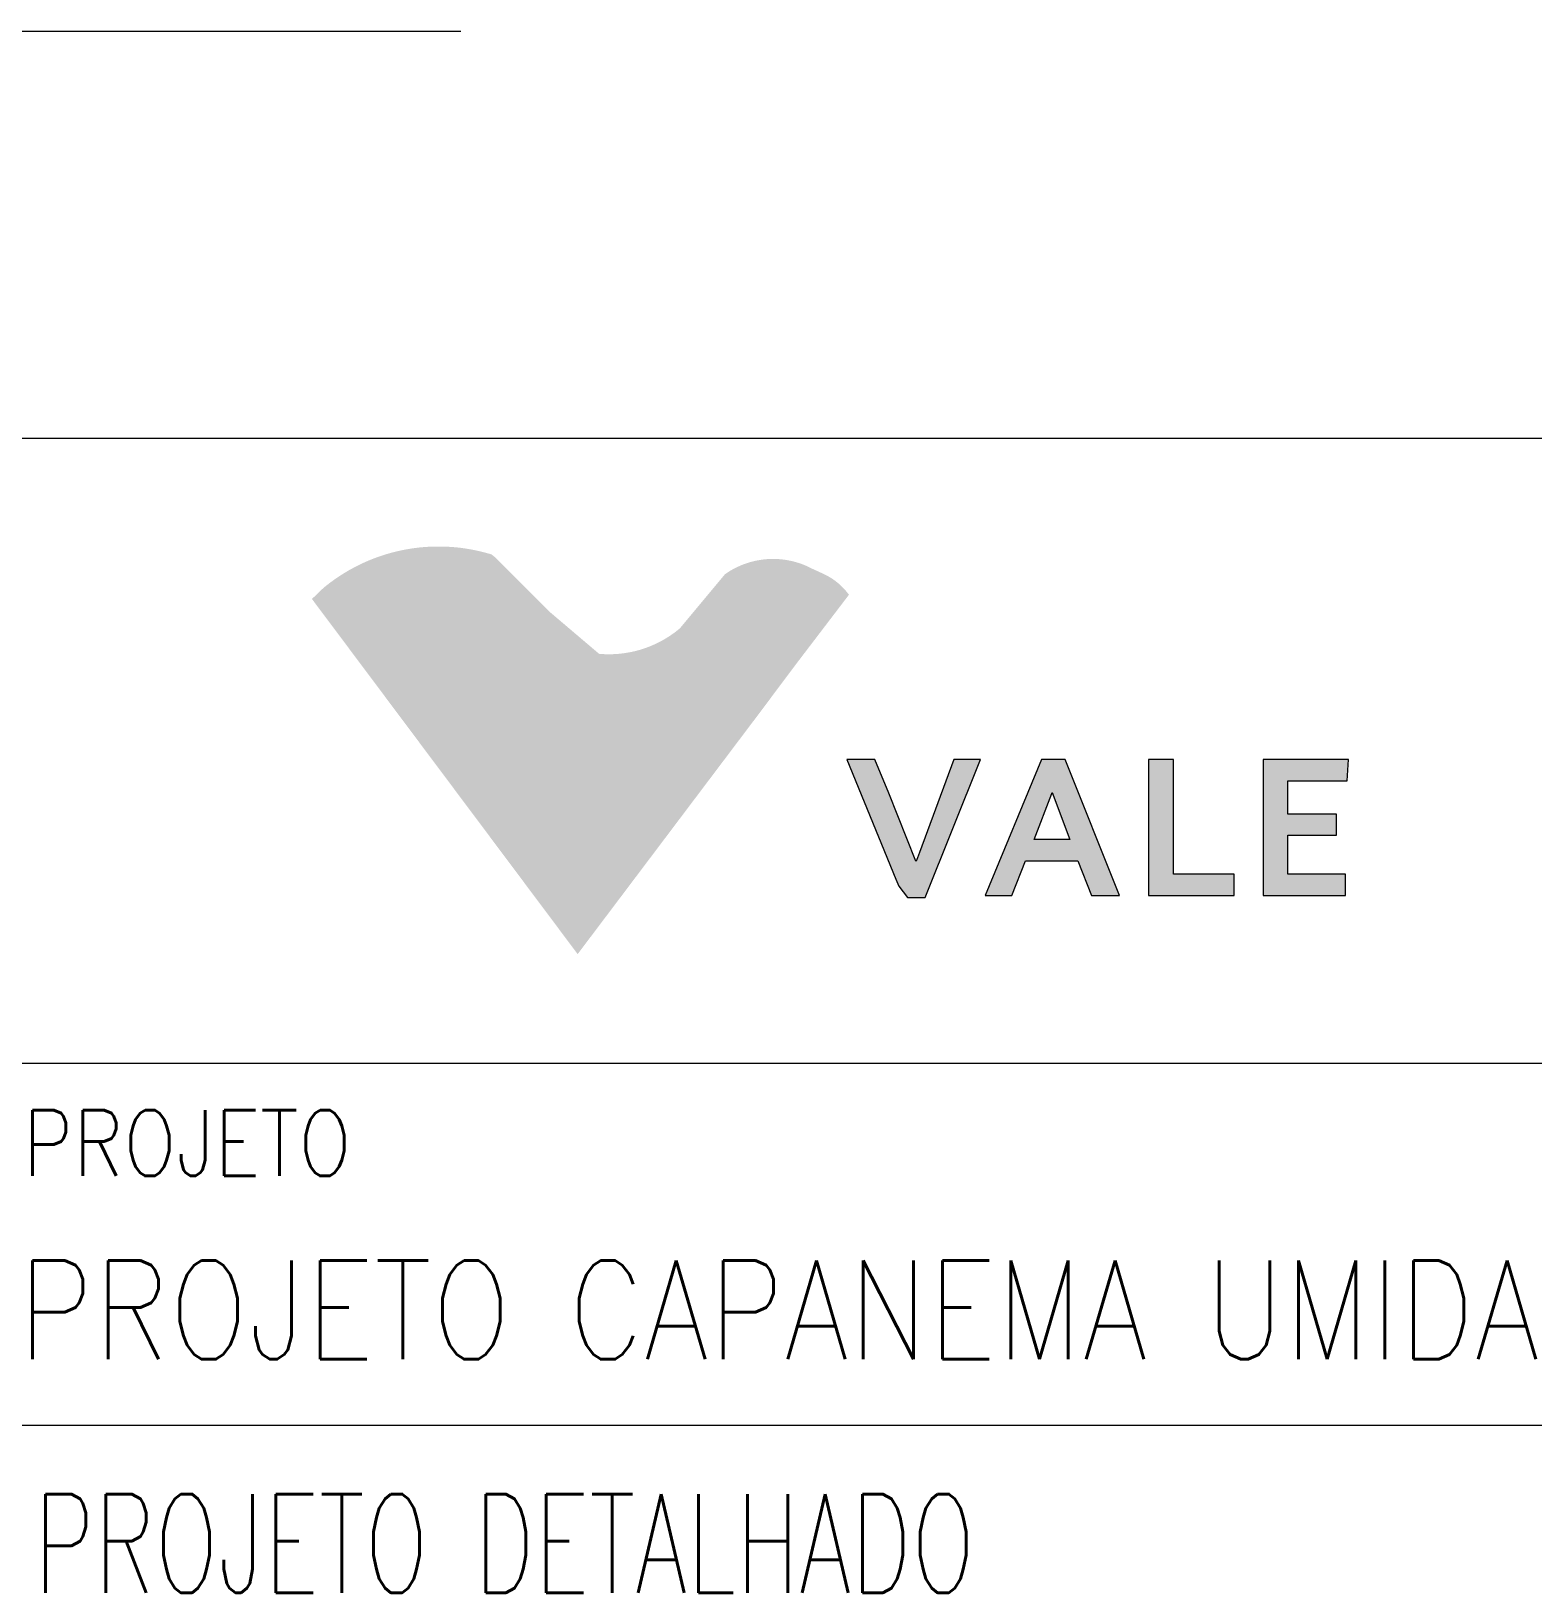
# Model space of a CAD drawing. Header units: millimetres. Extents: x 2 to 845, y 5 to 599.
# Drawn here: x 661.92 to 707.54, y 49.9 to 97.37 of the extents above; entities that cross this region are included whole.
import ezdxf

# ---------------------------------------------------------------- set-up
doc = ezdxf.new("R2010")
doc.units = ezdxf.units.MM
doc.linetypes.add('XKITLINE00', pattern=[0])
doc.layers.add('Outro tipo de objeto', color=7, linetype='Continuous', lineweight=0)
doc.styles.add('ROMANS', font='ROMANS__.TTF')
doc.styles.add('SIMPLEX', font='SIMPLEX_.TTF')

msp = doc.modelspace()

# ---------------------------------------------------------------- hatches: boundary and pattern name
at = {"layer": 'Outro tipo de objeto'}
for color, points in [(4, [(675.902, 81.461), (676.027, 81.362), (677.64, 79.74), (679.17, 78.44), (680.195, 77.57), (681.226, 77.006), (682.244, 76.843), (684.196, 76.843), (684.078, 76.685), (678.519, 69.312), (670.445, 80.107), (670.797, 80.445), (670.863, 80.498), (670.929, 80.55), (670.997, 80.602), (671.065, 80.652), (671.134, 80.702), (671.203, 80.75), (671.274, 80.797), (671.345, 80.843), (671.417, 80.888), (671.489, 80.932), (671.562, 80.975), (671.636, 81.016), (671.71, 81.057), (671.786, 81.096), (671.861, 81.134), (671.937, 81.171), (672.014, 81.207), (672.092, 81.242), (672.169, 81.275), (672.248, 81.307), (672.327, 81.338), (672.406, 81.368), (672.486, 81.396), (672.566, 81.424), (672.647, 81.45), (672.728, 81.475), (672.809, 81.498), (672.891, 81.52), (672.973, 81.541), (673.055, 81.561), (673.138, 81.58), (673.221, 81.597), (673.304, 81.613), (673.388, 81.627), (673.471, 81.641), (673.555, 81.653), (673.639, 81.663), (673.724, 81.673), (673.808, 81.681), (673.892, 81.688), (673.977, 81.693), (674.062, 81.697), (674.146, 81.7), (674.231, 81.702), (674.316, 81.702), (674.4, 81.701), (674.485, 81.699), (674.57, 81.695), (674.654, 81.69), (674.739, 81.684), (674.823, 81.677), (674.908, 81.668), (674.992, 81.658), (675.076, 81.646), (675.159, 81.633), (675.243, 81.619), (675.326, 81.604), (675.409, 81.587), (675.492, 81.569), (675.575, 81.55), (675.657, 81.53), (675.739, 81.508), (675.821, 81.485)]), (2, [(685.556, 81.073), (685.634, 81.033), (686.01, 80.86), (686.065, 80.833), (686.12, 80.804), (686.173, 80.773), (686.226, 80.741), (686.278, 80.707), (686.328, 80.671), (686.377, 80.634), (686.426, 80.595), (686.473, 80.555), (686.518, 80.513), (686.563, 80.47), (686.605, 80.426), (686.647, 80.38), (686.687, 80.333), (686.726, 80.285), (686.763, 80.235), (685.109, 78.065), (684.196, 76.843), (681.182, 76.843), (680.195, 77.57), (679.17, 78.44), (679.253, 78.433), (679.335, 78.429), (679.418, 78.427), (679.5, 78.426), (679.583, 78.428), (679.665, 78.432), (679.748, 78.438), (679.83, 78.446), (679.912, 78.456), (679.993, 78.468), (680.075, 78.482), (680.156, 78.497), (680.236, 78.515), (680.317, 78.535), (680.396, 78.557), (680.475, 78.581), (680.554, 78.607), (680.631, 78.635), (680.708, 78.664), (680.785, 78.696), (680.86, 78.729), (680.935, 78.764), (681.009, 78.802), (681.081, 78.84), (681.153, 78.881), (681.224, 78.924), (681.294, 78.968), (681.362, 79.014), (681.43, 79.061), (681.496, 79.11), (681.561, 79.161), (681.625, 79.214), (682.997, 80.86), (683.069, 80.909), (683.142, 80.956), (683.217, 80.999), (683.294, 81.041), (683.372, 81.079), (683.451, 81.115), (683.531, 81.149), (683.612, 81.179), (683.695, 81.207), (683.778, 81.231), (683.862, 81.253), (683.947, 81.272), (684.032, 81.288), (684.118, 81.301), (684.204, 81.312), (684.291, 81.319), (684.378, 81.323), (684.465, 81.324), (684.552, 81.322), (684.638, 81.318), (684.725, 81.31), (684.811, 81.299), (684.897, 81.286), (684.982, 81.269), (685.067, 81.25), (685.151, 81.227), (685.234, 81.202), (685.316, 81.174), (685.397, 81.143), (685.478, 81.109)]), (7, [(688.843, 72.241), (688.903, 72.404), (689.951, 75.232), (690.756, 75.232), (689.079, 71.03), (688.546, 71.03), (688.274, 71.381), (688.189, 71.593), (686.699, 75.232), (687.547, 75.232), (687.971, 74.203), (688.794, 72.132), (688.807, 72.132)]), (7, [(692.929, 74.197), (692.39, 72.798), (693.474, 72.798), (694.982, 71.09), (694.134, 71.09), (693.722, 72.144), (692.123, 72.144), (691.709, 71.09), (690.9, 71.09), (692.614, 75.232), (693.335, 75.232), (694.982, 71.09), (693.474, 72.798), (692.935, 74.221)]), (7, [(695.866, 75.232), (695.866, 71.09), (699.346, 71.09), (699.346, 75.232), (701.945, 75.232), (701.901, 74.578), (700.102, 74.578), (700.102, 73.561), (701.582, 73.561), (701.582, 72.931), (700.102, 72.931), (700.102, 71.744), (701.853, 71.744), (701.853, 71.09), (698.468, 71.09), (698.468, 71.744), (696.623, 71.744), (696.623, 75.232)])]:
    msp.add_hatch(color=color, dxfattribs=at).paths.add_polyline_path(points, flags=17)

# ---------------------------------------------------------------- linework, layer by layer
at = {"layer": 'Outro tipo de objeto', "color": 1, "linetype": 'XKITLINE00', "lineweight": 0}
msp.add_line((633.646, 97.366), (674.97, 97.366), dxfattribs=at)
at = {"layer": 'Outro tipo de objeto', "color": 5, "linetype": 'XKITLINE00', "lineweight": 0}
for p, q in [((28.996, 84.997), (835, 84.997)), ((659.999, 65.997), (835, 65.997)), ((659.999, 54.997), (835, 54.997))]:
    msp.add_line(p, q, dxfattribs=at)
at = {"layer": 'Outro tipo de objeto', "color": 7, "linetype": 'XKITLINE00', "lineweight": 0}
for p, q in [((687.547, 75.232), (686.699, 75.232)), ((686.699, 75.232), (686.699, 75.232)), ((686.699, 75.232), (686.699, 75.232)), ((686.699, 75.232), (686.699, 75.232)), ((686.699, 75.232), (688.189, 71.593)), ((687.971, 74.203), (687.547, 75.232)), ((687.547, 75.232), (687.547, 75.232)), ((687.547, 75.232), (687.547, 75.232)), ((689.951, 75.232), (688.903, 72.404)), ((689.079, 71.03), (690.756, 75.232)), ((690.756, 75.232), (689.951, 75.232)), ((689.951, 75.232), (689.951, 75.232)), ((689.951, 75.232), (689.951, 75.232)), ((689.951, 75.232), (689.951, 75.232)), ((690.756, 75.232), (690.756, 75.232)), ((690.756, 75.232), (690.756, 75.232)), ((692.614, 75.232), (690.9, 71.09)), ((693.335, 75.232), (692.614, 75.232)), ((692.614, 75.232), (692.614, 75.232)), ((692.614, 75.232), (692.614, 75.232)), ((692.614, 75.232), (692.614, 75.232)), ((694.982, 71.09), (693.335, 75.232)), ((693.335, 75.232), (693.335, 75.232)), ((693.335, 75.232), (693.335, 75.232)), ((693.335, 75.232), (693.335, 75.232)), ((696.623, 75.232), (695.866, 75.232)), ((695.866, 75.232), (695.866, 75.232)), ((695.866, 75.232), (695.866, 75.232)), ((695.866, 75.232), (695.866, 75.232)), ((695.866, 75.232), (695.866, 71.09)), ((696.623, 71.744), (696.623, 75.232)), ((696.623, 75.232), (696.623, 75.232)), ((696.623, 75.232), (696.623, 75.232)), ((696.623, 75.232), (696.623, 75.232)), ((701.945, 75.232), (699.346, 75.232)), ((699.346, 75.232), (699.346, 75.232)), ((699.346, 75.232), (699.346, 75.232)), ((699.346, 75.232), (699.346, 75.232)), ((699.346, 75.232), (699.346, 71.09)), ((701.901, 74.578), (701.945, 75.232)), ((701.945, 75.232), (701.945, 75.232)), ((701.945, 75.232), (701.945, 75.232)), ((701.945, 75.232), (701.945, 75.232)), ((700.102, 73.561), (700.102, 74.578)), ((700.102, 74.578), (700.102, 74.578)), ((700.102, 74.578), (700.102, 74.578)), ((700.102, 74.578), (700.102, 74.578)), ((700.102, 74.578), (701.11, 74.578)), ((701.11, 74.578), (701.11, 74.578)), ((701.11, 74.578), (701.11, 74.578)), ((701.11, 74.578), (701.901, 74.578)), ((688.794, 72.132), (687.971, 74.203)), ((692.39, 72.798), (692.929, 74.197)), ((692.929, 74.197), (692.935, 74.221)), ((692.929, 74.197), (692.929, 74.197)), ((692.929, 74.197), (692.929, 74.197)), ((692.929, 74.197), (692.929, 74.197)), ((692.935, 74.221), (692.935, 74.221)), ((692.935, 74.221), (692.935, 74.221)), ((692.935, 74.221), (692.935, 74.221)), ((692.935, 74.221), (693.474, 72.798)), ((701.582, 73.561), (700.102, 73.561)), ((700.102, 73.561), (700.102, 73.561)), ((700.102, 73.561), (700.102, 73.561)), ((700.102, 73.561), (700.102, 73.561)), ((701.582, 72.931), (701.582, 73.561)), ((701.582, 73.561), (701.582, 73.561)), ((701.582, 73.561), (701.582, 73.561)), ((701.582, 73.561), (701.582, 73.561)), ((693.474, 72.798), (692.39, 72.798)), ((692.39, 72.798), (692.39, 72.798)), ((692.39, 72.798), (692.39, 72.798)), ((692.39, 72.798), (692.39, 72.798)), ((693.474, 72.798), (693.474, 72.798)), ((693.474, 72.798), (693.474, 72.798)), ((700.102, 71.744), (700.102, 72.931)), ((700.102, 72.931), (700.102, 72.931)), ((700.102, 72.931), (700.102, 72.931)), ((700.102, 72.931), (700.102, 72.931)), ((700.102, 72.931), (701.582, 72.931)), ((701.582, 72.931), (701.582, 72.931)), ((701.582, 72.931), (701.582, 72.931)), ((701.582, 72.931), (701.582, 72.931)), ((688.843, 72.241), (688.807, 72.132)), ((688.903, 72.404), (688.843, 72.241)), ((688.903, 72.404), (688.903, 72.404)), ((688.903, 72.404), (688.903, 72.404)), ((688.807, 72.132), (688.794, 72.132)), ((688.794, 72.132), (688.794, 72.132)), ((688.794, 72.132), (688.794, 72.132)), ((688.794, 72.132), (688.794, 72.132)), ((688.807, 72.132), (688.807, 72.132)), ((688.807, 72.132), (688.807, 72.132)), ((688.807, 72.132), (688.807, 72.132)), ((691.709, 71.09), (692.123, 72.144)), ((692.123, 72.144), (692.123, 72.144)), ((692.123, 72.144), (692.123, 72.144)), ((692.123, 72.144), (692.123, 72.144)), ((692.123, 72.144), (693.722, 72.144)), ((693.722, 72.144), (693.722, 72.144)), ((693.722, 72.144), (693.722, 72.144)), ((693.722, 72.144), (693.722, 72.144)), ((693.722, 72.144), (694.134, 71.09)), ((698.468, 71.744), (696.623, 71.744)), ((696.623, 71.744), (696.623, 71.744)), ((696.623, 71.744), (696.623, 71.744)), ((696.623, 71.744), (696.623, 71.744)), ((698.468, 71.09), (698.468, 71.744)), ((698.468, 71.744), (698.468, 71.744)), ((698.468, 71.744), (698.468, 71.744)), ((698.468, 71.744), (698.468, 71.744)), ((701.853, 71.744), (700.102, 71.744)), ((700.102, 71.744), (700.102, 71.744)), ((700.102, 71.744), (700.102, 71.744)), ((700.102, 71.744), (700.102, 71.744)), ((701.853, 71.09), (701.853, 71.744)), ((701.853, 71.744), (701.853, 71.744)), ((701.853, 71.744), (701.853, 71.744)), ((701.853, 71.744), (701.853, 71.744)), ((688.189, 71.593), (688.189, 71.593)), ((688.189, 71.593), (688.189, 71.593)), ((688.189, 71.593), (688.274, 71.381)), ((688.274, 71.381), (688.546, 71.03)), ((688.546, 71.03), (689.079, 71.03)), ((689.079, 71.03), (689.079, 71.03)), ((689.079, 71.03), (689.079, 71.03)), ((690.9, 71.09), (690.9, 71.09)), ((690.9, 71.09), (690.9, 71.09)), ((690.9, 71.09), (690.9, 71.09)), ((690.9, 71.09), (691.709, 71.09)), ((691.709, 71.09), (691.709, 71.09)), ((691.709, 71.09), (691.709, 71.09)), ((691.709, 71.09), (691.709, 71.09)), ((694.134, 71.09), (694.134, 71.09)), ((694.134, 71.09), (694.134, 71.09)), ((694.134, 71.09), (694.134, 71.09)), ((694.134, 71.09), (694.982, 71.09)), ((694.982, 71.09), (694.982, 71.09)), ((694.982, 71.09), (694.982, 71.09)), ((695.866, 71.09), (695.866, 71.09)), ((695.866, 71.09), (695.866, 71.09)), ((695.866, 71.09), (695.866, 71.09)), ((695.866, 71.09), (698.468, 71.09)), ((698.468, 71.09), (698.468, 71.09)), ((698.468, 71.09), (698.468, 71.09)), ((699.346, 71.09), (699.346, 71.09)), ((699.346, 71.09), (699.346, 71.09)), ((699.346, 71.09), (699.346, 71.09)), ((699.346, 71.09), (701.853, 71.09)), ((701.853, 71.09), (701.853, 71.09)), ((701.853, 71.09), (701.853, 71.09))]:
    msp.add_line(p, q, dxfattribs=at)

# ---------------------------------------------------------------- texts
at = {"layer": 'Outro tipo de objeto', "color": 3, "style": 'SIMPLEX', "width": 0.85}
msp.add_text('PROJETO', height=2, dxfattribs=at).set_placement((661.659, 62.568))
at = {"layer": 'Outro tipo de objeto', "color": 1, "style": 'ROMANS', "width": 0.85}
msp.add_text('PROJETO CAPANEMA UMIDADE NATURAL OS2', height=3, dxfattribs=at).set_placement((661.516, 56.997))
at = {"layer": 'Outro tipo de objeto', "color": 5, "style": 'ROMANS', "width": 0.68}
msp.add_text('PROJETO DETALHADO', height=3, dxfattribs=at).set_placement((661.999, 49.897))

doc.saveas('drawing.dxf')
